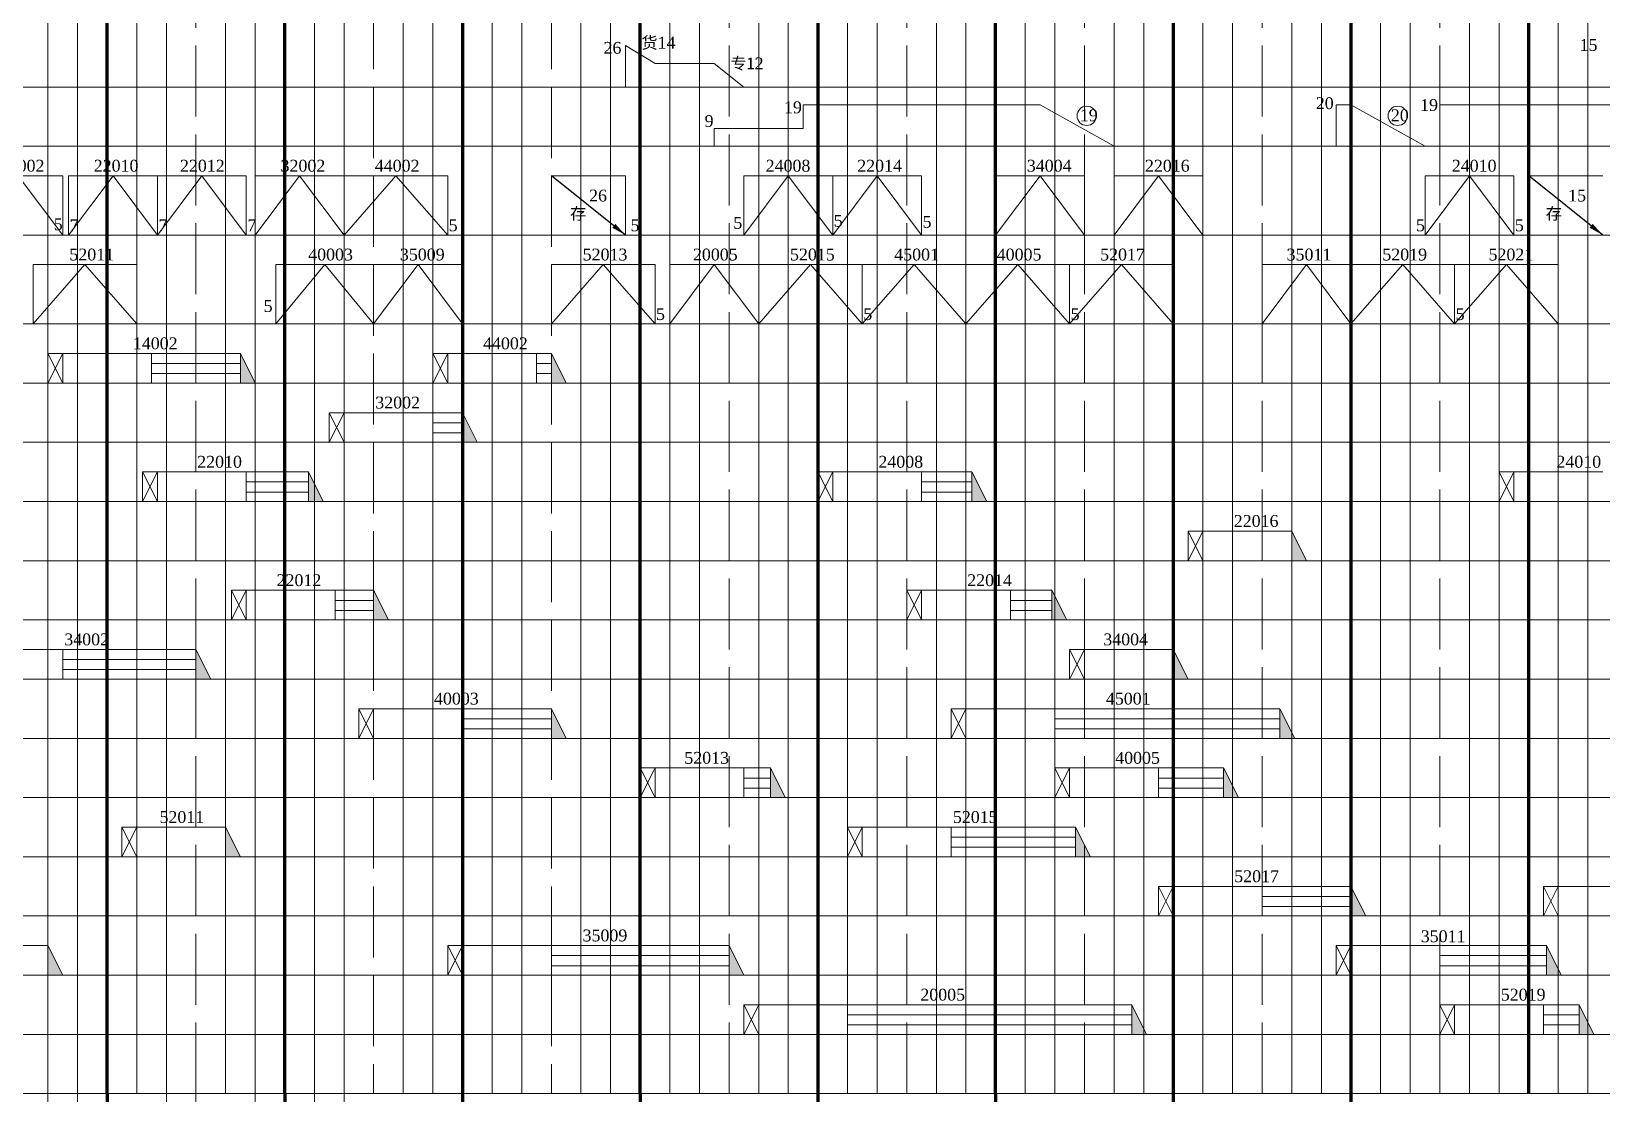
# Model space of a CAD drawing. Header units: millimetres. Extents: x 115 to 1075, y -349 to 784.
# Drawn here: x 582.2 to 847.3, y 66 to 245.4 of the extents above; entities that cross this region are included whole.
import ezdxf

# ---------------------------------------------------------------- set-up
doc = ezdxf.new("R2010")
doc.units = ezdxf.units.MM
doc.linetypes.add('ACAD_ISO02W100', pattern=[15, 12, -3])
for name, color, linetype, lineweight in [('十分格1', 3, 'Continuous', 20), ('十分格2', 3, 'ACAD_ISO02W100', 20), ('小时格1', 3, 'Continuous', 100), ('小时格2', 3, 'Continuous', 80)]:
    doc.layers.add(name, color=color, linetype=linetype, lineweight=lineweight)
doc.layers.add('文字', color=3, linetype='Continuous')
doc.dimstyles.new('ISO-25', dxfattribs={"dimtxt": 2.5, "dimasz": 2.5, "dimexe": 1.25, "dimexo": 0.625, "dimtad": 1, "dimdsep": 46, "dimtxsty": 'Standard', "dimcen": 2.5, "dimadec": 0, "dimazin": 0, "dimtfac": 1, "dimtmove": 0, "dimatfit": 3, "dimfxl": 1, "dimarcsym": 0})

msp = doc.modelspace()

# ---------------------------------------------------------------- hatches: boundary and pattern name
at = {"layer": '十分格2', "linetype": 'ByBlock'}
for points in [[(620, 186), (617.5, 191), (617.5, 186)], [(670, 186), (672.5, 186), (670, 191)], [(657.5, 176), (655, 181), (655, 176)], [(629, 171), (629, 166), (631.5, 166)], [(743.5, 166), (741, 171), (741, 166)], [(797.5, 156), (795, 161), (795, 156)], [(642.5, 146), (640, 151), (640, 146)], [(757, 146), (754.5, 151), (754.5, 146)], [(610, 136), (612.5, 136), (610, 141)], [(775, 141), (775, 136), (777.5, 136)], [(672.5, 126), (670, 131), (670, 126)], [(795.5, 126), (793, 131), (793, 126)], [(707, 116), (709.5, 116), (707, 121)], [(786, 116), (783.5, 121), (783.5, 116)], [(617.5, 106), (615, 111), (615, 106)], [(761, 106), (758.5, 111), (758.5, 106)], [(807.5, 96), (805, 101), (805, 96)], [(587.5, 86), (585, 91), (585, 86)], [(700, 86), (702.5, 86), (700, 91)], [(840.5, 86), (838, 91), (838, 86)], [(768, 76), (770.5, 76), (768, 81)], [(846, 76), (843.5, 81), (843.5, 76)]]:
    msp.add_hatch(color=0, dxfattribs=at).paths.add_polyline_path(points)

# ---------------------------------------------------------------- linework, layer by layer
at = {"layer": '十分格1'}
for p, q in [((585, 66), (585, 686)), ((590, 686), (590, 66)), ((600, 686), (600, 66)), ((605, 66), (605, 686)), ((615, 686), (615, 66)), ((620, 66), (620, 686)), ((630, 66), (630, 686)), ((635, 686), (635, 66)), ((645, 66), (645, 686)), ((650, 686), (650, 66)), ((660, 686), (660, 66)), ((665, 66), (665, 686)), ((675, 686), (675, 66)), ((680, 66), (680, 686)), ((690, 66), (690, 686)), ((695, 686), (695, 66)), ((705, 66), (705, 686)), ((710, 686), (710, 66)), ((720, 686), (720, 66)), ((725, 66), (725, 686)), ((735, 686), (735, 66)), ((740, 66), (740, 686)), ((750, 66), (750, 686)), ((755, 686), (755, 66)), ((765, 66), (765, 686)), ((770, 686), (770, 66)), ((780, 686), (780, 66)), ((785, 66), (785, 686)), ((795, 686), (795, 66)), ((800, 66), (800, 686)), ((810, 66), (810, 686)), ((815, 686), (815, 66)), ((825, 66), (825, 686)), ((830, 686), (830, 66)), ((840, 686), (840, 66)), ((845, 66), (845, 686)), ((585, 66), (585, -319)), ((590, 66), (590, -319)), ((605, 66), (605, -319)), ((620, 66), (620, -319)), ((630, 66), (630, -319)), ((635, 66), (635, -319))]:
    msp.add_line(p, q, dxfattribs=at)
at = {"layer": '十分格2'}
for p, q in [((610, 66), (610, 686)), ((640, 686), (640, 66)), ((670, 686), (670, 66)), ((700, 66), (700, 686)), ((730, 66), (730, 686)), ((760, 66), (760, 686)), ((790, 66), (790, 686)), ((820, 66), (820, 686)), ((610, 66), (610, -319))]:
    msp.add_line(p, q, dxfattribs=at)
at = {"layer": '十分格2', "color": 0, "linetype": 'ByBlock'}
for p, q in [((682.5, 236), (682.5, 243)), ((682.5, 243), (687.5, 240)), ((687.5, 240), (695, 240)), ((695, 240), (697.5, 240)), ((697.5, 240), (702.5, 236)), ((115, 236), (955, 236)), ((685, 236), (687.5, 236)), ((712.5, 229), (712.5, 233)), ((712.5, 233), (750, 233)), ((750, 233), (752.5, 233)), ((752.5, 233), (765, 226)), ((802.5, 226), (802.5, 233)), ((802.5, 233), (805, 233)), ((805, 233), (817.5, 226)), ((820, 226), (820, 233)), ((820, 233), (852.5, 233)), ((697.5, 226), (697.5, 229)), ((697.5, 229), (710, 229)), ((710, 229), (712.5, 229)), ((235, 226), (955, 226)), ((815, 226), (817.5, 226)), ((572.5, 221), (587.5, 221)), ((580, 221), (587.5, 211)), ((587.5, 221), (587.5, 211)), ((588.5, 211), (588.5, 221)), ((588.5, 221), (603.5, 221)), ((588.5, 211), (596, 221)), ((596, 221), (603.5, 211)), ((603.5, 221), (603.5, 211)), ((603.5, 221), (618.5, 221)), ((603.5, 211), (611, 221)), ((611, 221), (618.5, 211)), ((618.5, 221), (618.5, 211)), ((620, 211), (620, 221)), ((620, 221), (635, 221)), ((620, 211), (627.5, 221)), ((627.5, 221), (635, 211)), ((635, 221), (635, 211)), ((635, 221), (652.5, 221)), ((635, 211), (643.75, 221)), ((643.75, 221), (652.5, 211)), ((652.5, 221), (652.5, 211)), ((670, 211), (670, 221)), ((670, 221), (682.5, 221)), ((682.5, 221), (682.5, 211)), ((702.5, 211), (702.5, 221)), ((702.5, 221), (717.5, 221)), ((702.5, 211), (710, 221)), ((710, 221), (717.5, 211)), ((717.5, 221), (717.5, 211)), ((717.5, 221), (732.5, 221)), ((717.5, 211), (725, 221)), ((725, 221), (732.5, 211)), ((732.5, 221), (732.5, 211)), ((745, 211), (745, 221)), ((745, 221), (760, 221)), ((745, 211), (752.5, 221)), ((752.5, 221), (760, 211)), ((760, 221), (760, 211)), ((765, 211), (765, 221)), ((765, 221), (780, 221)), ((765, 211), (772.5, 221)), ((772.5, 221), (780, 211)), ((780, 221), (780, 211)), ((817.5, 211), (817.5, 221)), ((817.5, 221), (832.5, 221)), ((817.5, 211), (825, 221)), ((825, 221), (832.5, 211)), ((832.5, 221), (832.5, 211)), ((835, 211), (835, 221)), ((835, 221), (847.5, 221)), ((115, 211), (955, 211)), ((582.5, 196), (582.5, 206)), ((582.5, 206), (600, 206)), ((582.5, 196), (591.25, 206)), ((591.25, 206), (600, 196)), ((600, 206), (600, 196)), ((623.5, 196), (623.5, 206)), ((623.5, 206), (640, 206)), ((623.5, 196), (631.75, 206)), ((631.75, 206), (640, 196)), ((640, 206), (640, 196)), ((640, 206), (655, 206)), ((640, 196), (647.5, 206)), ((647.5, 206), (655, 196)), ((655, 206), (655, 196)), ((670, 196), (670, 206)), ((670, 206), (687.5, 206)), ((670, 196), (678.75, 206)), ((678.75, 206), (687.5, 196)), ((687.5, 206), (687.5, 196)), ((690, 196), (690, 206)), ((690, 206), (705, 206)), ((690, 196), (697.5, 206)), ((697.5, 206), (705, 196)), ((705, 206), (705, 196)), ((705, 206), (722.5, 206)), ((705, 196), (713.75, 206)), ((713.75, 206), (722.5, 196)), ((722.5, 206), (722.5, 196)), ((722.5, 206), (740, 206)), ((722.5, 196), (731.25, 206)), ((731.25, 206), (740, 196)), ((740, 206), (740, 196)), ((740, 206), (757.5, 206)), ((740, 196), (748.75, 206)), ((748.75, 206), (757.5, 196)), ((757.5, 206), (757.5, 196)), ((757.5, 206), (775, 206)), ((757.5, 196), (766.25, 206)), ((766.25, 206), (775, 196)), ((775, 206), (775, 196)), ((790, 196), (790, 206)), ((790, 206), (805, 206)), ((790, 196), (797.5, 206)), ((797.5, 206), (805, 196)), ((805, 206), (805, 196)), ((805, 206), (822.5, 206)), ((805, 196), (813.75, 206)), ((813.75, 206), (822.5, 196)), ((822.5, 206), (822.5, 196)), ((822.5, 206), (840, 206)), ((822.5, 196), (831.25, 206)), ((831.25, 206), (840, 196)), ((840, 206), (840, 196)), ((115, 196), (955, 196)), ((587.5, 191), (585, 191)), ((585, 191), (585, 186)), ((585, 191), (587.5, 186)), ((587.5, 191), (585, 186)), ((587.5, 186), (587.5, 191)), ((587.5, 191), (602.5, 191)), ((602.5, 191), (602.5, 186)), ((602.5, 191), (615, 191)), ((615, 191), (617.5, 191)), ((617.5, 191), (617.5, 186)), ((620, 186), (617.5, 191)), ((652.5, 191), (650, 191)), ((650, 191), (650, 186)), ((650, 191), (652.5, 186)), ((652.5, 191), (650, 186)), ((652.5, 186), (652.5, 191)), ((652.5, 191), (667.5, 191)), ((667.5, 191), (667.5, 186)), ((667.5, 191), (670, 191)), ((670, 191), (670, 186)), ((672.5, 186), (670, 191)), ((602.5, 187.6), (602.5, 189.3)), ((602.5, 189.3), (617.5, 189.3)), ((667.5, 187.6), (667.5, 189.3)), ((667.5, 189.3), (670, 189.3)), ((135, 186), (955, 186)), ((602.5, 186), (602.5, 187.6)), ((602.5, 187.6), (617.5, 187.6)), ((617.5, 186), (620, 186)), ((650, 186), (652.5, 186)), ((667.5, 186), (667.5, 187.6)), ((667.5, 187.6), (670, 187.6)), ((670, 186), (672.5, 186)), ((635, 181), (632.5, 181)), ((632.5, 181), (632.5, 176)), ((632.5, 181), (635, 176)), ((635, 181), (632.5, 176)), ((635, 176), (635, 181)), ((635, 181), (650, 181)), ((650, 181), (650, 176)), ((650, 181), (655, 181)), ((655, 181), (655, 176)), ((657.5, 176), (655, 181)), ((650, 177.6), (650, 179.3)), ((650, 179.3), (655, 179.3)), ((135, 176), (955, 176)), ((650, 176), (650, 177.6)), ((650, 177.6), (655, 177.6)), ((655, 176), (657.5, 176)), ((603.5, 171), (601, 171)), ((601, 171), (601, 166)), ((601, 171), (603.5, 166)), ((603.5, 171), (601, 166)), ((603.5, 166), (603.5, 171)), ((603.5, 171), (618.5, 171)), ((618.5, 171), (618.5, 166)), ((618.5, 171), (625, 171)), ((625, 171), (629, 171)), ((629, 171), (629, 166)), ((631.5, 166), (629, 171)), ((717.5, 171), (715, 171)), ((715, 171), (715, 166)), ((715, 171), (717.5, 166)), ((717.5, 171), (715, 166)), ((717.5, 166), (717.5, 171)), ((717.5, 171), (732.5, 171)), ((732.5, 171), (732.5, 166)), ((732.5, 171), (740, 171)), ((740, 171), (741, 171)), ((741, 171), (741, 166)), ((743.5, 166), (741, 171)), ((832.5, 171), (830, 171)), ((830, 171), (830, 166)), ((830, 171), (832.5, 166)), ((832.5, 171), (830, 166)), ((832.5, 166), (832.5, 171)), ((832.5, 171), (847.5, 171)), ((618.5, 167.6), (618.5, 169.3)), ((618.5, 169.3), (629, 169.3)), ((618.5, 166), (618.5, 167.6)), ((618.5, 167.6), (629, 167.6)), ((732.5, 167.6), (732.5, 169.3)), ((732.5, 169.3), (741, 169.3)), ((732.5, 166), (732.5, 167.6)), ((732.5, 167.6), (741, 167.6)), ((135, 166), (955, 166)), ((629, 166), (631.5, 166)), ((715, 166), (717.5, 166)), ((741, 166), (743.5, 166)), ((830, 166), (832.5, 166)), ((780, 161), (777.5, 161)), ((777.5, 161), (777.5, 156)), ((777.5, 161), (780, 156)), ((780, 161), (777.5, 156)), ((780, 156), (780, 161)), ((780, 161), (795, 161)), ((795, 161), (795, 156)), ((797.5, 156), (795, 161)), ((135, 156), (955, 156)), ((795, 156), (797.5, 156)), ((618.5, 151), (616, 151)), ((616, 151), (616, 146)), ((616, 151), (618.5, 146)), ((618.5, 151), (616, 146)), ((618.5, 146), (618.5, 151)), ((618.5, 151), (633.5, 151)), ((633.5, 151), (633.5, 146)), ((633.5, 151), (640, 151)), ((633.5, 147.6), (633.5, 149.3)), ((633.5, 149.3), (640, 149.3)), ((640, 151), (640, 146)), ((642.5, 146), (640, 151)), ((732.5, 151), (730, 151)), ((730, 151), (730, 146)), ((730, 151), (732.5, 146)), ((732.5, 151), (730, 146)), ((732.5, 146), (732.5, 151)), ((732.5, 151), (747.5, 151)), ((747.5, 151), (747.5, 146)), ((747.5, 151), (750, 151)), ((747.5, 147.6), (747.5, 149.3)), ((747.5, 149.3), (754.5, 149.3)), ((750, 151), (754.5, 151)), ((754.5, 151), (754.5, 146)), ((757, 146), (754.5, 151)), ((135, 146), (955, 146)), ((633.5, 146), (633.5, 147.6)), ((633.5, 147.6), (640, 147.6)), ((640, 146), (642.5, 146)), ((730, 146), (732.5, 146)), ((747.5, 146), (747.5, 147.6)), ((747.5, 147.6), (754.5, 147.6)), ((754.5, 146), (757, 146)), ((572.5, 141), (587.5, 141)), ((587.5, 141), (587.5, 136)), ((587.5, 141), (610, 141)), ((610, 141), (610, 136)), ((612.5, 136), (610, 141)), ((760, 141), (757.5, 141)), ((757.5, 141), (757.5, 136)), ((757.5, 141), (760, 136)), ((760, 141), (757.5, 136)), ((760, 136), (760, 141)), ((760, 141), (775, 141)), ((775, 141), (775, 136)), ((777.5, 136), (775, 141)), ((587.5, 137.6), (587.5, 139.3)), ((587.5, 139.3), (610, 139.3)), ((135, 136), (955, 136)), ((587.5, 136), (587.5, 137.6)), ((587.5, 137.6), (610, 137.6)), ((610, 136), (612.5, 136)), ((775, 136), (777.5, 136)), ((640, 131), (637.5, 131)), ((637.5, 131), (637.5, 126)), ((637.5, 131), (640, 126)), ((640, 131), (637.5, 126)), ((640, 126), (640, 131)), ((640, 131), (655, 131)), ((655, 131), (655, 126)), ((655, 131), (670, 131)), ((670, 131), (670, 126)), ((672.5, 126), (670, 131)), ((740, 131), (737.5, 131)), ((737.5, 131), (737.5, 126)), ((737.5, 131), (740, 126)), ((740, 131), (737.5, 126)), ((740, 126), (740, 131)), ((740, 131), (755, 131)), ((755, 131), (755, 126)), ((755, 131), (790, 131)), ((790, 131), (793, 131)), ((793, 131), (793, 126)), ((795.5, 126), (793, 131)), ((655, 127.6), (655, 129.3)), ((655, 129.3), (670, 129.3)), ((655, 126), (655, 127.6)), ((655, 127.6), (670, 127.6)), ((755, 127.6), (755, 129.3)), ((755, 129.3), (793, 129.3)), ((755, 126), (755, 127.6)), ((755, 127.6), (793, 127.6)), ((135, 126), (955, 126)), ((670, 126), (672.5, 126)), ((793, 126), (795.5, 126)), ((687.5, 121), (685, 121)), ((685, 121), (685, 116)), ((685, 121), (687.5, 116)), ((687.5, 121), (685, 116)), ((687.5, 116), (687.5, 121)), ((687.5, 121), (702.5, 121)), ((702.5, 121), (702.5, 116)), ((702.5, 121), (705, 121)), ((702.5, 117.6), (702.5, 119.3)), ((702.5, 119.3), (707, 119.3)), ((705, 121), (707, 121)), ((707, 121), (707, 116)), ((709.5, 116), (707, 121)), ((755, 116), (755, 121)), ((755, 121), (757.5, 121)), ((755, 121), (757.5, 116)), ((757.5, 121), (755, 116)), ((757.5, 121), (757.5, 116)), ((757.5, 121), (772.5, 121)), ((772.5, 121), (772.5, 116)), ((772.5, 121), (780, 121)), ((772.5, 117.6), (772.5, 119.3)), ((772.5, 119.3), (783.5, 119.3)), ((780, 121), (783.5, 121)), ((783.5, 121), (783.5, 116)), ((786, 116), (783.5, 121)), ((702.5, 116), (702.5, 117.6)), ((702.5, 117.6), (707, 117.6)), ((772.5, 116), (772.5, 117.6)), ((772.5, 117.6), (783.5, 117.6)), ((135, 116), (955, 116)), ((685, 116), (687.5, 116)), ((707, 116), (709.5, 116)), ((955, 116), (772.5, 116)), ((783.5, 116), (786, 116)), ((600, 111), (597.5, 111)), ((597.5, 111), (597.5, 106)), ((597.5, 111), (600, 106)), ((600, 111), (597.5, 106)), ((600, 106), (600, 111)), ((600, 111), (615, 111)), ((615, 111), (615, 106)), ((617.5, 106), (615, 111)), ((722.5, 111), (720, 111)), ((720, 111), (720, 106)), ((720, 111), (722.5, 106)), ((722.5, 111), (720, 106)), ((722.5, 106), (722.5, 111)), ((722.5, 111), (737.5, 111)), ((737.5, 111), (737.5, 106)), ((737.5, 111), (755, 111)), ((737.5, 107.6), (737.5, 109.3)), ((737.5, 109.3), (758.5, 109.3)), ((755, 111), (758.5, 111)), ((758.5, 111), (758.5, 106)), ((761, 106), (758.5, 111)), ((737.5, 106), (737.5, 107.6)), ((737.5, 107.6), (758.5, 107.6)), ((135, 106), (955, 106)), ((615, 106), (617.5, 106)), ((758.5, 106), (761, 106)), ((775, 101), (772.5, 101)), ((772.5, 101), (772.5, 96)), ((772.5, 101), (775, 96)), ((775, 101), (772.5, 96)), ((775, 96), (775, 101)), ((775, 101), (790, 101)), ((790, 101), (790, 96)), ((790, 101), (805, 101)), ((805, 101), (805, 96)), ((807.5, 96), (805, 101)), ((840, 101), (837.5, 101)), ((837.5, 101), (837.5, 96)), ((837.5, 101), (840, 96)), ((840, 101), (837.5, 96)), ((840, 96), (840, 101)), ((840, 101), (855, 101)), ((790, 97.6), (790, 99.3)), ((790, 99.3), (805, 99.3)), ((135, 96), (955, 96)), ((790, 96), (790, 97.6)), ((790, 97.6), (805, 97.6)), ((805, 96), (807.5, 96)), ((570, 91), (585, 91)), ((585, 91), (585, 86)), ((587.5, 86), (585, 91)), ((655, 91), (652.5, 91)), ((652.5, 91), (652.5, 86)), ((652.5, 91), (655, 86)), ((655, 91), (652.5, 86)), ((655, 86), (655, 91)), ((655, 91), (670, 91)), ((670, 91), (670, 86)), ((670, 91), (700, 91)), ((700, 91), (700, 86)), ((702.5, 86), (700, 91)), ((805, 91), (802.5, 91)), ((802.5, 91), (802.5, 86)), ((802.5, 91), (805, 86)), ((805, 91), (802.5, 86)), ((805, 86), (805, 91)), ((805, 91), (820, 91)), ((820, 91), (820, 86)), ((820, 91), (835, 91)), ((835, 91), (838, 91)), ((838, 91), (838, 86)), ((840.5, 86), (838, 91)), ((670, 87.6), (670, 89.3)), ((670, 89.3), (700, 89.3)), ((670, 86), (670, 87.6)), ((670, 87.6), (700, 87.6)), ((820, 87.6), (820, 89.3)), ((820, 89.3), (838, 89.3)), ((820, 86), (820, 87.6)), ((820, 87.6), (838, 87.6)), ((135, 86), (955, 86)), ((585, 86), (587.5, 86)), ((700, 86), (702.5, 86)), ((838, 86), (840.5, 86)), ((705, 81), (702.5, 81)), ((702.5, 81), (702.5, 76)), ((702.5, 81), (705, 76)), ((705, 81), (702.5, 76)), ((705, 76), (705, 81)), ((705, 81), (720, 81)), ((720, 81), (720, 76)), ((720, 81), (765, 81)), ((765, 81), (768, 81)), ((768, 81), (768, 76)), ((770.5, 76), (768, 81)), ((822.5, 81), (820, 81)), ((820, 81), (820, 76)), ((820, 81), (822.5, 76)), ((822.5, 81), (820, 76)), ((822.5, 76), (822.5, 81)), ((822.5, 81), (837.5, 81)), ((837.5, 81), (837.5, 76)), ((837.5, 81), (840, 81)), ((840, 81), (843.5, 81)), ((843.5, 81), (843.5, 76)), ((846, 76), (843.5, 81)), ((720, 77.6), (720, 79.3)), ((720, 79.3), (768, 79.3)), ((720, 76), (720, 77.6)), ((720, 77.6), (768, 77.6)), ((837.5, 77.6), (837.5, 79.3)), ((837.5, 79.3), (843.5, 79.3)), ((837.5, 76), (837.5, 77.6)), ((837.5, 77.6), (843.5, 77.6)), ((135, 76), (955, 76)), ((768, 76), (770.5, 76)), ((820, 76), (822.5, 76)), ((843.5, 76), (846, 76)), ((115, 66), (955, 66))]:
    msp.add_line(p, q, dxfattribs=at)
for centre in [(760.38, 231.13), (812.88, 231.13)]:
    msp.add_circle(centre, 1.63, dxfattribs=at)
at = {"layer": '小时格1'}
for p, q in [((595, 66), (595, 686)), ((595, 66), (595, 686)), ((775, 686), (775, 66)), ((595, 66), (595, -319)), ((775, 66), (775, -319))]:
    msp.add_line(p, q, dxfattribs=at)
at = {"layer": '小时格2'}
for p, q in [((625, 66), (625, 686)), ((655, 686), (655, 66)), ((685, 66), (685, 686)), ((715, 686), (715, 66)), ((745, 66), (745, 686)), ((805, 686), (805, 66)), ((835, 66), (835, 686)), ((835, 66), (835, 686)), ((625, 66), (625, -319)), ((655, 66), (655, -319)), ((685, 66), (685, -319)), ((715, 66), (715, -319)), ((745, 66), (745, -319)), ((775, 66), (775, 29.44)), ((805, 66), (805, -319))]:
    msp.add_line(p, q, dxfattribs=at)

# ---------------------------------------------------------------- texts
at = {"layer": '文字', "char_height": 2, "attachment_point": 1}
for s, insert, width in [('\\pt14;{\\fSimSun|b0|i0|c134|p2;\\C0;货\\fTimes New Roman|b0|i0|c0|p18;14}', (685.2, 244.49), 7.2089), ('\\pt14;{\\fTimes New Roman|b0|i0|c0|p18;\\C0;15}', (843.59, 244.11), 4.7289), ('\\pt14;{\\fTimes New Roman|b0|i0|c0|p18;\\C0;26}', (678.81, 243.62), 4.7289), ('\\pt14;{\\fSimSun|b0|i0|c134|p2;\\C0;专1\\fTimes New Roman|b0|i0|c0|p18;2}', (700.23, 240.99), 6.5517), ('\\pt14;{\\fTimes New Roman|b0|i0|c0|p18;\\C0;19}', (709.27, 233.57), 4.7289), ('\\pt14;{\\fTimes New Roman|b0|i0|c0|p18;\\C0;20}', (799.06, 234.27), 4.7289), ('\\pt14;{\\fTimes New Roman|b0|i0|c0|p18;\\C0;19}', (816.67, 233.96), 4.7289), ('\\pt14;{\\fTimes New Roman|b0|i0|c0|p18;\\C0;9}', (695.87, 231.25), 4.7289), ('\\pt14;{\\fTimes New Roman|b0|i0|c0|p18;\\C0;19}', (759.23, 232.23), 3.9294), ('\\pt14;{\\fTimes New Roman|b0|i0|c0|p18;\\C0;20}', (811.73, 232.23), 3.9294), ('\\pt14;{\\fTimes New Roman|b0|i0|c0|p18;\\C0;14002}', (576.87, 223.71), 10.9003), ('\\pt14;{\\fTimes New Roman|b0|i0|c0|p18;\\C0;22010}', (592.74, 223.71), 10.9003), ('\\pt14;{\\fTimes New Roman|b0|i0|c0|p18;\\C0;22012}', (607.3, 223.71), 10.9003), ('\\pt14;{\\fTimes New Roman|b0|i0|c0|p18;\\C0;32002}', (624.28, 223.71), 10.9003), ('\\pt14;{\\fTimes New Roman|b0|i0|c0|p18;\\C0;44002}', (640.19, 223.71), 10.9003), ('\\pt14;{\\fTimes New Roman|b0|i0|c0|p18;\\C0;24008}', (706.18, 223.71), 10.9003), ('\\pt14;{\\fTimes New Roman|b0|i0|c0|p18;\\C0;22014}', (721.64, 223.71), 10.9003), ('\\pt14;{\\fTimes New Roman|b0|i0|c0|p18;\\C0;34004}', (750.27, 223.71), 10.9003), ('\\pt14;{\\fTimes New Roman|b0|i0|c0|p18;\\C0;22016}', (770.21, 223.71), 10.9003), ('\\pt14;{\\fTimes New Roman|b0|i0|c0|p18;\\C0;24010}', (822.02, 223.71), 10.9003), ('\\pt14;{\\fTimes New Roman|b0|i0|c0|p18;\\C0;26}', (676.37, 218.67), 4.7289), ('\\pt14;{\\fTimes New Roman|b0|i0|c0|p18;\\C0;15}', (841.66, 218.67), 4.7289), ('\\pt14;{\\fSimSun|b0|i0|c134|p2;\\C0;存}', (673.16, 215.62), 1.9356), ('\\pt14;{\\fSimSun|b0|i0|c134|p2;\\C0;存}', (837.88, 215.62), 1.9356), ('\\pt14;{\\fTimes New Roman|b0|i0|c0|p18;\\C0;5}', (585.99, 213.82), 1.9356), ('\\pt14;{\\fTimes New Roman|b0|i0|c0|p18;\\C0;7}', (588.67, 213.65), 1.9356), ('\\pt14;{\\fTimes New Roman|b0|i0|c0|p18;\\C0;7}', (603.67, 213.65), 1.9356), ('\\pt14;{\\fTimes New Roman|b0|i0|c0|p18;\\C0;7}', (618.67, 213.65), 1.9356), ('\\pt14;{\\fTimes New Roman|b0|i0|c0|p18;\\C0;5}', (652.67, 213.65), 1.9356), ('\\pt14;{\\fTimes New Roman|b0|i0|c0|p18;\\C0;5}', (683.36, 213.65), 1.9356), ('\\pt14;{\\fTimes New Roman|b0|i0|c0|p18;\\C0;5}', (700.72, 214.06), 1.9356), ('\\pt14;{\\fTimes New Roman|b0|i0|c0|p18;\\C0;5}', (717.67, 214.41), 1.9356), ('\\pt14;{\\fTimes New Roman|b0|i0|c0|p18;\\C0;5}', (732.67, 214.23), 1.9356), ('\\pt14;{\\fTimes New Roman|b0|i0|c0|p18;\\C0;5}', (815.97, 213.65), 1.9356), ('\\pt14;{\\fTimes New Roman|b0|i0|c0|p18;\\C0;5}', (832.67, 213.65), 1.9356), ('\\pt14;{\\fTimes New Roman|b0|i0|c0|p18;\\C0;52011}', (588.63, 208.71), 10.9003), ('\\pt14;{\\fTimes New Roman|b0|i0|c0|p18;\\C0;40003}', (628.95, 208.71), 10.9003), ('\\pt14;{\\fTimes New Roman|b0|i0|c0|p18;\\C0;35009}', (644.43, 208.71), 10.9003), ('\\pt14;{\\fTimes New Roman|b0|i0|c0|p18;\\C0;52013}', (675.29, 208.71), 10.9003), ('\\pt14;{\\fTimes New Roman|b0|i0|c0|p18;\\C0;20005}', (693.9, 208.71), 10.9003), ('\\pt14;{\\fTimes New Roman|b0|i0|c0|p18;\\C0;52015}', (710.29, 208.71), 10.9003), ('\\pt14;{\\fTimes New Roman|b0|i0|c0|p18;\\C0;45001}', (727.89, 208.71), 10.9003), ('\\pt14;{\\fTimes New Roman|b0|i0|c0|p18;\\C0;40005}', (745.19, 208.71), 10.9003), ('\\pt14;{\\fTimes New Roman|b0|i0|c0|p18;\\C0;52017}', (762.65, 208.71), 10.9003), ('\\pt14;{\\fTimes New Roman|b0|i0|c0|p18;\\C0;35011}', (794.13, 208.71), 10.9003), ('\\pt14;{\\fTimes New Roman|b0|i0|c0|p18;\\C0;52019}', (810.29, 208.71), 10.9003), ('\\pt14;{\\fTimes New Roman|b0|i0|c0|p18;\\C0;52021}', (828.22, 208.71), 10.9003), ('\\pt14;{\\fTimes New Roman|b0|i0|c0|p18;\\C0;5}', (621.43, 200.01), 1.9356), ('\\pt14;{\\fTimes New Roman|b0|i0|c0|p18;\\C0;5}', (687.67, 198.65), 1.9356), ('\\pt14;{\\fTimes New Roman|b0|i0|c0|p18;\\C0;5}', (722.67, 198.65), 1.9356), ('\\pt14;{\\fTimes New Roman|b0|i0|c0|p18;\\C0;5}', (757.67, 198.65), 1.9356), ('\\pt14;{\\fTimes New Roman|b0|i0|c0|p18;\\C0;5}', (822.67, 198.65), 1.9356), ('\\pt14;{\\fTimes New Roman|b0|i0|c0|p18;\\C0;14002}', (599.35, 193.71), 10.9003), ('\\pt14;{\\fTimes New Roman|b0|i0|c0|p18;\\C0;44002}', (658.47, 193.71), 10.9003), ('\\pt14;{\\fTimes New Roman|b0|i0|c0|p18;\\C0;32002}', (640.27, 183.71), 10.9003), ('\\pt14;{\\fTimes New Roman|b0|i0|c0|p18;\\C0;22010}', (610.21, 173.71), 10.9003), ('\\pt14;{\\fTimes New Roman|b0|i0|c0|p18;\\C0;24008}', (725.21, 173.71), 10.9003), ('\\pt14;{\\fTimes New Roman|b0|i0|c0|p18;\\C0;24010}', (839.68, 173.71), 10.9003), ('\\pt14;{\\fTimes New Roman|b0|i0|c0|p18;\\C0;22016}', (785.21, 163.71), 10.9003), ('\\pt14;{\\fTimes New Roman|b0|i0|c0|p18;\\C0;22012}', (623.61, 153.71), 10.9003), ('\\pt14;{\\fTimes New Roman|b0|i0|c0|p18;\\C0;22014}', (740.21, 153.71), 10.9003), ('\\pt14;{\\fTimes New Roman|b0|i0|c0|p18;\\C0;34002}', (587.77, 143.71), 10.9003), ('\\pt14;{\\fTimes New Roman|b0|i0|c0|p18;\\C0;34004}', (763.18, 143.71), 10.9003), ('\\pt14;{\\fTimes New Roman|b0|i0|c0|p18;\\C0;40003}', (650.19, 133.71), 10.9003), ('\\pt14;{\\fTimes New Roman|b0|i0|c0|p18;\\C0;45001}', (763.62, 133.71), 10.9003), ('\\pt14;{\\fTimes New Roman|b0|i0|c0|p18;\\C0;52013}', (692.45, 123.71), 10.9003), ('\\pt14;{\\fTimes New Roman|b0|i0|c0|p18;\\C0;40005}', (765.19, 123.71), 10.9003), ('\\pt14;{\\fTimes New Roman|b0|i0|c0|p18;\\C0;52011}', (603.84, 113.71), 10.9003), ('\\pt14;{\\fTimes New Roman|b0|i0|c0|p18;\\C0;52015}', (737.79, 113.71), 10.9003), ('\\pt14;{\\fTimes New Roman|b0|i0|c0|p18;\\C0;52017}', (785.29, 103.71), 10.9003), ('\\pt14;{\\fTimes New Roman|b0|i0|c0|p18;\\C0;35009}', (675.27, 93.71), 10.9003), ('\\pt14;{\\fTimes New Roman|b0|i0|c0|p18;\\C0;35011}', (816.78, 93.57), 10.9003), ('\\pt14;{\\fTimes New Roman|b0|i0|c0|p18;\\C0;20005}', (732.29, 83.71), 10.9003), ('\\pt14;{\\fTimes New Roman|b0|i0|c0|p18;\\C0;52019}', (830.29, 83.71), 10.9003)]:
    msp.add_mtext(s, dxfattribs=dict(at, insert=insert, width=width))

# ---------------------------------------------------------------- leaders
at = {"layer": '十分格2', "color": 0, "linetype": 'ByBlock'}
for points in [[(682.5, 211), (670, 221)], [(847.5, 211), (835, 221)]]:
    msp.add_leader(points, dimstyle='ISO-25', override={"dimgap": 0.625, "dimtad": 0, "dimdec": 4, "dimtdec": 4, "dimfrac": 2}, dxfattribs=at)

doc.saveas('drawing.dxf')
